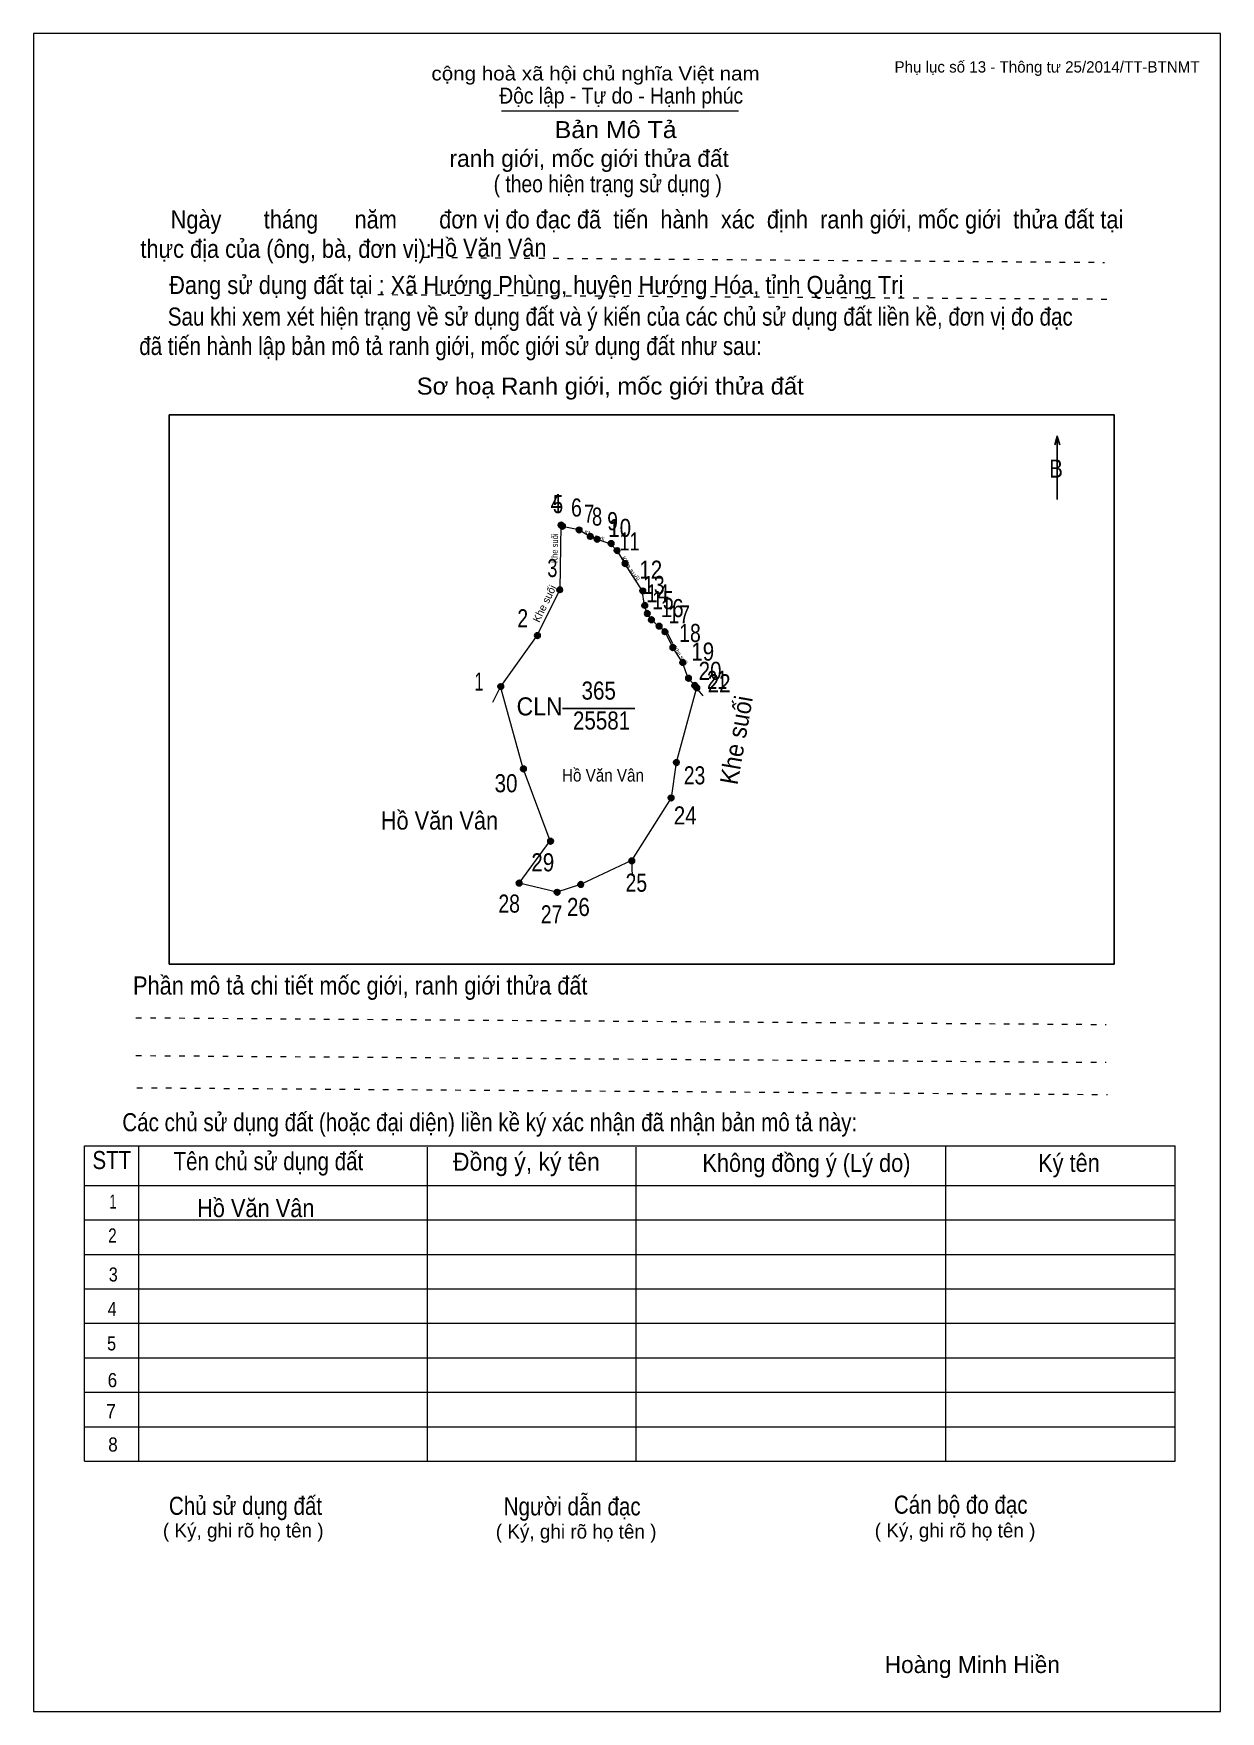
# Model space of a CAD drawing. Header units: centimetres. Extents: x 0 to 21, y 0 to 29.7.
import ezdxf
from ezdxf.enums import TextEntityAlignment as Align

# ---------------------------------------------------------------- set-up
doc = ezdxf.new("R2010")
doc.units = ezdxf.units.CM
doc.header["$LTSCALE"] = 0.13
doc.linetypes.add('DOTTED', pattern=[1.5, 0.3, -1.2])
for name, color, linetype, lineweight in [('1', 7, 'Continuous', 13), ('32', 7, 'Continuous', 25), ('33', 7, 'Continuous', 25), ('45', 7, 'Continuous', 13), ('61', 7, 'Continuous', 13), ('62', 7, 'Continuous', 13)]:
    doc.layers.add(name, color=color, linetype=linetype, lineweight=lineweight)
doc.layers.add('34', color=7, linetype='Continuous')
doc.layers.add('63', color=7, linetype='Continuous')

msp = doc.modelspace()

# ---------------------------------------------------------------- hatches: boundary and pattern name
at = {"layer": '32'}
for points in [[(9.3834, 21, 1), (9.2834, 21, 1)], [(9.4076, 20.9801, 1), (9.3076, 20.9801, 1)], [(9.7032, 20.9128, 1), (9.6032, 20.9128, 1)], [(9.9002, 20.8001, 1), (9.8002, 20.8001, 1)], [(10.0217, 20.7478, 1), (9.9217, 20.7478, 1)], [(10.2686, 20.6719, 1), (10.1686, 20.6719, 1)], [(10.3741, 20.5477, 1), (10.2741, 20.5477, 1)], [(10.5174, 20.3193, 1), (10.4174, 20.3193, 1)], [(9.3596, 19.8556, 1), (9.2596, 19.8556, 1)], [(10.829, 19.8338, 1), (10.729, 19.8338, 1)], [(10.8652, 19.5783, 1), (10.7652, 19.5783, 1)], [(10.9092, 19.4355, 1), (10.8092, 19.4355, 1)], [(10.9825, 19.3242, 1), (10.8825, 19.3242, 1)], [(8.9654, 19.0442, 1), (8.8654, 19.0442, 1)], [(11.1179, 19.2104, 1), (11.0179, 19.2104, 1)], [(11.2217, 19.1128, 1), (11.1217, 19.1128, 1)], [(11.3627, 18.8325, 1), (11.2627, 18.8325, 1)], [(11.5352, 18.5689, 1), (11.4352, 18.5689, 1)], [(8.3163, 18.14, 1), (8.2163, 18.14, 1)], [(11.6381, 18.2895, 1), (11.5381, 18.2895, 1)], [(11.7497, 18.1613, 1), (11.6497, 18.1613, 1)], [(11.784, 18.12, 1), (11.684, 18.12, 1)], [(8.7185, 16.6844, 1), (8.6185, 16.6844, 1)], [(11.423, 16.7953, 1), (11.323, 16.7953, 1)], [(11.3302, 16.1693, 1), (11.2302, 16.1693, 1)], [(9.1973, 15.4042, 1), (9.0973, 15.4042, 1)], [(10.6347, 15.0564, 1), (10.5347, 15.0564, 1)], [(8.6408, 14.6623, 1), (8.5408, 14.6623, 1)], [(9.7305, 14.6391, 1), (9.6305, 14.6391, 1)], [(9.3132, 14.5, 1), (9.2132, 14.5, 1)]]:
    msp.add_hatch(color=256, dxfattribs=at).paths.add_polyline_path(points)

# ---------------------------------------------------------------- linework, layer by layer
at = {"layer": '1'}
msp.add_lwpolyline([(21, 0), (21, 29.7), (0, 29.7), (0, 0)], close=True, dxfattribs=at)
at = {"layer": '32'}
for centre in [(9.3334, 21), (9.3576, 20.9801), (9.6532, 20.9128), (9.8502, 20.8001), (9.9717, 20.7478), (10.2186, 20.6719), (10.3241, 20.5477), (10.4674, 20.3193), (9.3096, 19.8556), (10.779, 19.8338), (10.8152, 19.5783), (10.8592, 19.4355), (10.9325, 19.3242), (8.9154, 19.0442), (11.0679, 19.2104), (11.1717, 19.1128), (11.3127, 18.8325), (11.4852, 18.5689), (8.2663, 18.14), (11.5881, 18.2895), (11.6997, 18.1613), (11.734, 18.12), (8.6685, 16.6844), (11.373, 16.7953), (11.2802, 16.1693), (9.1473, 15.4042), (10.5847, 15.0564), (8.5908, 14.6623), (9.6805, 14.6391), (9.2632, 14.5)]:
    msp.add_circle(centre, 0.05, dxfattribs=at)
at = {"layer": '33'}
msp.add_line((9.36, 17.75), (10.64, 17.75), dxfattribs=at)
at = {"layer": '45'}
msp.add_line((11.31, 18.9), (11.22, 19.08), dxfattribs=at)
at = {"layer": '61'}
for p, q in [((9.28, 21.04), (9.33, 21)), ((8.26, 18.14), (8.12, 17.86)), ((11.85, 17.98), (11.73, 18.12)), ((10.58, 15.06), (10.59, 14.79))]:
    msp.add_line(p, q, dxfattribs=at)
for points in [[(9.33, 21), (9.31, 19.86), (8.91, 19.05), (8.26, 18.14)], [(9.33, 21), (9.35, 20.98), (9.65, 20.92), (9.85, 20.8), (9.97, 20.75), (10.21, 20.67), (10.32, 20.55), (10.46, 20.32)], [(11.73, 18.12), (11.7, 18.16), (11.58, 18.29), (11.48, 18.57), (11.31, 18.83), (11.17, 19.12), (11.06, 19.21), (10.93, 19.33), (10.85, 19.44), (10.81, 19.58), (10.77, 19.84), (10.46, 20.32)], [(10.58, 15.06), (9.68, 14.64), (9.26, 14.5), (8.59, 14.66), (9.14, 15.41), (8.66, 16.69), (8.26, 18.14)], [(11.73, 18.12), (11.37, 16.8), (11.28, 16.17), (10.58, 15.06)]]:
    msp.add_lwpolyline(points, dxfattribs=at)
at = {"layer": '62'}
for p, q in [((8.28, 28.33), (12.47, 28.33)), ((0.9, 10.01), (20.2, 10.01)), ((0.9, 4.43), (0.9, 10.01)), ((1.86, 4.43), (1.86, 10.01)), ((6.97, 4.43), (6.97, 9.99)), ((10.66, 4.43), (10.66, 9.99)), ((16.14, 4.43), (16.14, 10.01)), ((20.2, 4.43), (20.2, 10.01)), ((0.9, 9.31), (20.2, 9.31)), ((0.9, 8.7), (20.2, 8.7)), ((0.9, 8.09), (20.2, 8.09)), ((0.9, 7.48), (20.2, 7.48)), ((0.9, 6.87), (20.2, 6.87)), ((0.9, 6.26), (20.2, 6.26)), ((0.9, 5.65), (20.2, 5.65)), ((0.9, 5.04), (20.2, 5.04)), ((0.9, 4.43), (20.2, 4.43))]:
    msp.add_line(p, q, dxfattribs=at)
at = {"layer": '62', "linetype": 'DOTTED'}
for p, q in [((6.89, 25.74), (18.95, 25.65)), ((6.09, 25.08), (19.04, 25)), ((1.81, 12.28), (18.98, 12.16)), ((1.81, 11.61), (18.98, 11.49)), ((1.83, 11.04), (19, 10.92))]:
    msp.add_line(p, q, dxfattribs=at)
at = {"layer": '62', "lineweight": 25}
for p, q in [((18.11, 22.58), (18.11, 21.45)), ((18.11, 22.57), (18.07, 22.42)), ((18.11, 22.57), (18.16, 22.42))]:
    msp.add_line(p, q, dxfattribs=at)
msp.add_lwpolyline([(2.4, 13.23), (19.12, 13.23), (19.12, 22.95), (2.4, 22.95)], close=True, dxfattribs=at)

# ---------------------------------------------------------------- texts
at = {"layer": '32'}
for s, width, p in [('4', 0.8, (9.245, 21.23)), ('5', 0.75, (9.28, 21.21)), ('6', 0.8, (9.605, 21.15)), ('7', 0.75, (9.83, 21.04)), ('8', 0.75, (9.97, 20.99)), ('9', 0.8, (10.245, 20.91)), ('10', 0.85, (10.37, 20.79)), ('11', 0.75, (10.545, 20.55)), ('3', 0.75, (9.18, 20.08)), ('12', 0.85, (10.92, 20.05)), ('13', 0.8, (10.975, 19.78)), ('14', 0.85, (11.04, 19.63)), ('15', 0.8, (11.135, 19.51)), ('16', 0.85, (11.3, 19.37)), ('2', 0.8, (8.655, 19.19)), ('17', 0.8, (11.425, 19.26)), ('18', 0.8, (11.615, 18.93)), ('19', 0.85, (11.84, 18.6)), ('20', 0.85, (11.97, 18.26)), ('21', 0.75, (12.095, 18.1)), ('1', 0.65, (7.88, 18.07)), ('22', 0.85, (12.13, 18.04)), ('23', 0.8, (11.695, 16.41)), ('30', 0.85, (8.36, 16.27)), ('24', 0.85, (11.53, 15.7)), ('29', 0.85, (9.01, 14.87)), ('25', 0.8, (10.665, 14.51)), ('28', 0.8, (8.415, 14.14)), ('27', 0.8, (9.165, 13.95)), ('26', 0.85, (9.64, 14.08))]:
    msp.add_text(s, height=0.32, dxfattribs=dict(at, width=width)).set_placement(p, align=Align.CENTER)
at = {"layer": '33', "width": 0.85}
for s, p in [('365', (10, 17.91)), ('25581', (10.05, 17.38))]:
    msp.add_text(s, height=0.32, dxfattribs=at).set_placement(p, align=Align.CENTER)
at = {"layer": '33'}
for s, width, p in [('CLN', 0.95, (9.36, 17.63)), ('Hồ Văn Vân', 0.9, (8.22, 15.61)), ('Hồ Văn Vân', 0.9, (4.97, 8.75))]:
    msp.add_text(s, height=0.32, dxfattribs=dict(at, width=width)).set_placement(p, align=Align.RIGHT)
at = {"layer": '33', "width": 0.95}
msp.add_text('Khe suối', height=0.3199, rotation=80, dxfattribs=at).set_placement((12.7288, 17.9444), align=Align.RIGHT)
at = {"layer": '34', "width": 0.9}
msp.add_text('Hồ Văn Vân', height=0.32, dxfattribs=at).set_placement((7, 25.75))
at = {"layer": '45', "width": 0.9}
msp.add_text('Khe suối', height=0.1117, rotation=88.807, dxfattribs=at).set_placement((9.2754, 20.5888), align=Align.CENTER)
at = {"layer": '45'}
for height, rotation, p in [(0.06954, 336.67, (9.9112, 20.7805)), (0.09246, 302.671, (10.5183, 20.2)), (0.1353, 64.093, (9.1008, 19.5804)), (0.06954, 303.199, (11.4188, 18.669))]:
    msp.add_text('Khe suối', height=height, rotation=rotation, dxfattribs=at).set_placement(p, align=Align.CENTER)
at = {"layer": '45', "width": 0.9}
msp.add_text('Hồ Văn Vân', height=0.2232, dxfattribs=at).set_placement((10.075, 16.46), align=Align.CENTER)
at = {"layer": '62'}
for s, height, width, p in [('cộng hoà xã hội chủ nghĩa Việt nam', 0.2474, 1.1, (7.04, 28.87)), ('Độc lập - Tự do - Hạnh phúc', 0.2828, 0.9, (8.24, 28.46)), ('Bản Mô Tả', 0.3, 1.1, (9.22, 27.85)), ('( theo hiện trạng sử dụng )', 0.3, 0.85, (8.14, 26.89)), ('     Ngày       tháng      năm       đơn vị đo đạc đã  tiến  hành  xác  định  ranh giới, mốc giới  thửa đất tại ', 0.32, 0.9, (1.89, 26.25)), ('thực địa của (ông, bà, đơn vị): ', 0.32, 0.9, (1.89, 25.73)), ('Đang sử dụng đất tại : Xã Hướng Phùng, huyện Hướng Hóa, tỉnh Quảng Trị', 0.32, 0.9, (2.4, 25.09)), ('     Sau khi xem xét hiện trạng về sử dụng đất và ý kiến của các chủ sử dụng đất liền kề, đơn vị đo đạc ', 0.32, 0.85, (1.87, 24.53)), ('đã tiến hành lập bản mô tả ranh giới, mốc giới sử dụng đất như sau:', 0.32, 0.85, (1.87, 24.01)), ('Sơ hoạ Ranh giới, mốc giới thửa đất', 0.3, 1.05, (6.78, 23.31)), ('B', 0.32, 0.85, (17.97, 21.84)), ('Phần mô tả chi tiết mốc giới, ranh giới thửa đất ', 0.32, 0.9, (1.76, 12.69)), ('Các chủ sử dụng đất (hoặc đại diện) liền kề ký xác nhận đã nhận bản mô tả này:', 0.32, 0.85, (1.57, 10.27))]:
    msp.add_text(s, height=height, dxfattribs=dict(at, width=width)).set_placement(p)
msp.add_text('ranh giới, mốc giới thửa đất', height=0.3, dxfattribs=at).set_placement((7.36, 27.34))
for s, height, width, p in [('STT', 0.32, 0.85, (1.385, 9.6)), ('Tên chủ sử dụng đất', 0.32, 0.85, (4.155, 9.58)), ('Đồng ý, ký tên', 0.32, 0.95, (8.72, 9.57)), ('Không đồng ý (Lý do)', 0.32, 0.9, (13.675, 9.55)), ('Ký tên', 0.32, 0.9, (18.32, 9.55)), ('1', 0.25, 0.7, (1.405, 8.9)), ('2', 0.25, 0.8, (1.395, 8.3)), ('3', 0.25, 0.85, (1.41, 7.61)), ('4', 0.25, 0.85, (1.39, 7)), ('5', 0.25, 0.85, (1.38, 6.39)), ('6', 0.25, 0.9, (1.395, 5.74)), ('7', 0.25, 0.95, (1.37, 5.19)), ('8', 0.25, 0.9, (1.405, 4.6)), ('Người dẫn đạc', 0.32, 0.85, (9.53, 3.47)), ('Chủ sử dụng đất', 0.32, 0.85, (3.75, 3.48)), ('Cán bộ đo đạc', 0.32, 0.85, (16.405, 3.5))]:
    msp.add_text(s, height=height, dxfattribs=dict(at, width=width)).set_placement(p, align=Align.CENTER)
for p in [(3.71, 3.08), (9.6, 3.06), (16.305, 3.08)]:
    msp.add_text('( Ký, ghi rõ họ tên )', height=0.25, dxfattribs=at).set_placement(p, align=Align.CENTER)
at = {"layer": '63'}
msp.add_text('Phụ lục số 13 - Thông tư 25/2014/TT-BTNMT', height=0.2, dxfattribs=at).set_placement((20.63, 29.01), align=Align.RIGHT)
msp.add_text('Hoàng Minh Hiền', height=0.3, dxfattribs=at).set_placement((16.61, 0.68), align=Align.CENTER)

doc.saveas('drawing.dxf')
